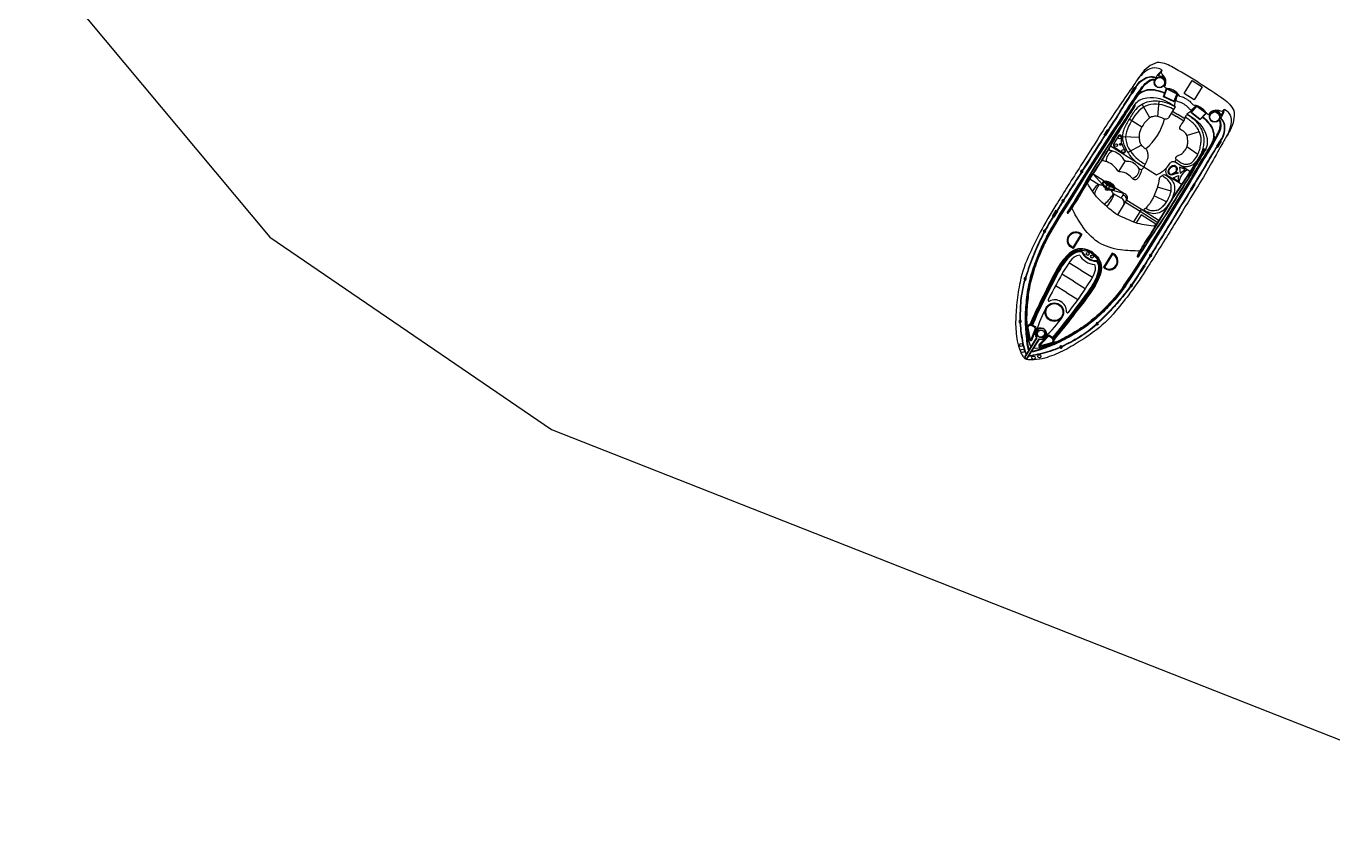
# Model space of a CAD drawing. Header units: metres. Extents: x 283839 to 285909, y 2019455 to 2022422.
# Drawn here: x 285368.6 to 285636, y 2020513.3 to 2020674.9 of the extents above; entities that cross this region are included whole.
import ezdxf

# ---------------------------------------------------------------- set-up
doc = ezdxf.new("R2010")
doc.units = ezdxf.units.M
doc.header["$MEASUREMENT"] = 0
doc.layers.add('village', color=3, linetype='Continuous')

msp = doc.modelspace()

# ---------------------------------------------------------------- linework, layer by layer
at = {"color": 32, "true_color": 0xcd6928}
for p, q in [((285600.62, 2020664.48), (285600.63, 2020664.56)), ((285598.5, 2020656.17), (285596.97, 2020658.94)), ((285600.17, 2020656.45), (285600.44, 2020659.54)), ((285602.91, 2020657.11), (285604, 2020656.43)), ((285603.18, 2020657.55), (285604.27, 2020656.87)), ((285612.72, 2020656.92), (285612.78, 2020656.96)), ((285596.9, 2020654.28), (285594.29, 2020655.88)), ((285605.46, 2020655.51), (285604, 2020656.43)), ((285605.7, 2020655.97), (285604.27, 2020656.87)), ((285596.32, 2020652.15), (285592.92, 2020652.26)), ((285608.63, 2020653.33), (285606.13, 2020652.53)), ((285596.57, 2020646.56), (285590.49, 2020650.36)), ((285596.85, 2020650.54), (285594.04, 2020649.07)), ((285608.34, 2020648.66), (285606.11, 2020650.24)), ((285593.47, 2020647.34), (285592.13, 2020645.2)), ((285589.15, 2020643.2), (285586.9, 2020644.61)), ((285588.87, 2020642.51), (285586.9, 2020644.61)), ((285589.88, 2020642.3), (285589.28, 2020643.07)), ((285590, 2020642.4), (285589.46, 2020643.08)), ((285590.91, 2020642.11), (285589.58, 2020642.94)), ((285590.2, 2020642.1), (285591.13, 2020641.9)), ((285590.24, 2020642.25), (285591.05, 2020642.07)), ((285593.21, 2020640.66), (285590.96, 2020641.31)), ((285593.21, 2020640.66), (285591.33, 2020641.84)), ((285602.87, 2020641.17), (285600.06, 2020641.96)), ((285592.64, 2020639.76), (285593.21, 2020640.66)), ((285601.95, 2020638.95), (285599.4, 2020640.2)), ((285596.53, 2020637.04), (285600.19, 2020634.75)), ((285596.8, 2020637.47), (285600.46, 2020635.19)), ((285584.38, 2020625.02), (285581.98, 2020626.52)), ((285584.38, 2020625.02), (285586.77, 2020623.53)), ((285582.93, 2020622.71), (285580.55, 2020624.2)), ((285582.93, 2020622.71), (285585.31, 2020621.22)), ((285581.48, 2020620.4), (285579.2, 2020621.82)), ((285581.48, 2020620.4), (285583.77, 2020618.97))]:
    msp.add_line(p, q, dxfattribs=at)
for points in [[(285608.38, 2020663.44, 0.01736), (285602.97, 2020666.64, 0.12634), (285600.01, 2020667.49, 0.172899), (285596.73, 2020665.04, 0.013884), (285594.81, 2020662.22, 0.008973), (285592.04, 2020658.22, 0.01509), (285588.96, 2020653.58, -0.002245), (285584.36, 2020646.33, 0.003342), (285579.3, 2020638.26, 0.016984), (285576.08, 2020632.75, 0.024546), (285573.99, 2020628.41, 0.067942), (285571.98, 2020622.57, 0.033948), (285571.33, 2020618.35, 0.022001), (285571.06, 2020614.39, 0.042872), (285571.41, 2020610.51, 0.059514), (285572.05, 2020608.36, 0.046364), (285572.57, 2020607.37, 0.104882), (285573.03, 2020606.87, 0.104882)], [(285601.06, 2020665.84, 0.164393), (285599.97, 2020666.34, 0.188684), (285598.1, 2020665.96, 0.10758), (285595.63, 2020663.48)], [(285608.38, 2020663.44, -0.01736), (285613.63, 2020659.98, -0.12634), (285615.69, 2020657.69, -0.172899), (285614.93, 2020653.67, -0.013884), (285613.23, 2020650.71, -0.008973), (285610.85, 2020646.46, -0.01509), (285608.03, 2020641.66, 0.002245), (285603.53, 2020634.35, -0.003342), (285598.49, 2020626.26, -0.016984), (285594.95, 2020620.95, -0.024546), (285591.97, 2020617.18, -0.067942), (285587.6, 2020612.81, -0.033948), (285584.09, 2020610.37, -0.022001), (285580.65, 2020608.39, -0.042872), (285577.02, 2020607.01, -0.059514), (285574.8, 2020606.64, -0.046364), (285573.68, 2020606.67, -0.104882), (285573.03, 2020606.87, -0.104882)], [(285577.41, 2020631.8), (285578.52, 2020633.78), (285579.86, 2020636.03), (285582.15, 2020639.64), (285585.26, 2020644.62), (285590.34, 2020652.54, 0.002601), (285593.14, 2020656.81, -0.004411), (285595.52, 2020660.44, -0.013009), (285597.27, 2020662.87, -0.113396), (285598.6, 2020663.92, -0.146005), (285599.62, 2020664.08, -1.595219)], [(285577.48, 2020631.77), (285578.59, 2020633.74), (285579.93, 2020635.99), (285582.22, 2020639.6), (285585.32, 2020644.58), (285590.4, 2020652.5, 0.002601), (285593.2, 2020656.77, -0.004411), (285595.58, 2020660.4, -0.013003), (285597.33, 2020662.82, -0.113337), (285598.63, 2020663.85, -0.144821), (285599.59, 2020664, -0.138987)], [(285577.55, 2020631.73), (285578.65, 2020633.7), (285579.99, 2020635.95), (285582.28, 2020639.56), (285585.39, 2020644.53), (285590.46, 2020652.45, 0.002601), (285593.27, 2020656.73, -0.00441), (285595.64, 2020660.36, -0.012997), (285597.39, 2020662.77, -0.113276), (285598.66, 2020663.78, -0.142458), (285599.56, 2020663.93, -0.142458)], [(285592.45, 2020657.56, 0.002942), (285594.52, 2020660.76, -0.002013), (285595.85, 2020662.8, -0.130442), (285597.14, 2020664.03, -0.261246), (285599.77, 2020664.43, -0.209197)], [(285592.52, 2020657.51, 0.002941), (285594.59, 2020660.72, -0.002014), (285595.92, 2020662.76, -0.130992), (285597.18, 2020663.97, -0.261832), (285599.75, 2020664.36, -0.261832)], [(285577.68, 2020631.65), (285578.79, 2020633.63), (285580.13, 2020635.87), (285582.41, 2020639.48), (285585.52, 2020644.45), (285590.59, 2020652.37, 0.002601), (285593.4, 2020656.64, -0.00441), (285595.77, 2020660.27, -0.002867), (285596.14, 2020660.81, -0.002867)], [(285603.68, 2020658.44), (285602.39, 2020659.25, 0.202722), (285597.25, 2020660.05, 0.178768), (285595.2, 2020658.59, -0.010028), (285592.58, 2020654.6, 0.005356), (285588.35, 2020647.95, 0.016605), (285585.06, 2020642.5, -0.018921), (285581.63, 2020636.85, 0.925873), (285581.82, 2020636.68, 0.041202), (285582.54, 2020637.62, 0.024461), (285584.55, 2020640.83, -0.012888), (285588.46, 2020647, 0.019359), (285590.65, 2020650.67, -0.002375), (285593.19, 2020654.91, 0.006386), (285594.88, 2020657.57, 0.013656), (285595.54, 2020658.64, 0.862706), (285595.35, 2020658.79, -0.648089)], [(285601.58, 2020661.16, 0.043334), (285599.85, 2020661.71, 0.18333), (285596.95, 2020661.43, 0.123985), (285595.43, 2020659.91, -0.015377), (285594.53, 2020658.68)], [(285601.6, 2020661.23, 0.043195), (285599.87, 2020661.78, 0.183415), (285596.91, 2020661.5, 0.094511), (285595.66, 2020660.38)], [(285592.45, 2020657.56, -0.006425), (285589.61, 2020653.14, -0.002217), (285585.02, 2020645.9, 0.003368), (285579.89, 2020637.79, 0.024633), (285576.77, 2020632.6, 0.015037), (285575.09, 2020628.98, 0.025439), (285574.24, 2020626.91, 0.013843), (285572.75, 2020622.51, 0.040266), (285572.04, 2020618.22, 0.016729), (285571.94, 2020614.15, 0.029739), (285572.5, 2020610.04, -0.01525), (285573.01, 2020608.16, 0.132389), (285573.16, 2020607.84, 0.028442), (285573.25, 2020607.73, 0.028442)], [(285592.52, 2020657.51, -0.006424), (285589.68, 2020653.1, -0.002217), (285585.09, 2020645.86, 0.003368), (285579.95, 2020637.75, 0.024633), (285576.84, 2020632.57, 0.015038), (285575.16, 2020628.94, 0.025461), (285574.32, 2020626.88, 0.013839), (285572.83, 2020622.49, 0.040238), (285572.11, 2020618.21, 0.016715), (285572.01, 2020614.16, 0.029693), (285572.57, 2020610.06, -0.015234), (285573.08, 2020608.18, 0.134036), (285573.22, 2020607.89, 0.024879), (285573.3, 2020607.8, 0.024879)], [(285595.4, 2020658.74, 0.016488), (285595.26, 2020658.55, -0.010023), (285592.65, 2020654.56, 0.005356), (285588.42, 2020647.91, 0.016607), (285585.13, 2020642.46, -0.018921), (285581.69, 2020636.81, -0.01143), (285581.69, 2020636.8, 0.913283), (285581.77, 2020636.73, 0.041174), (285582.48, 2020637.66, 0.024478), (285584.49, 2020640.87, -0.012889), (285588.4, 2020647.04, 0.019362), (285590.59, 2020650.7, -0.002377), (285593.13, 2020654.95, 0.006391), (285594.81, 2020657.61, 0.013664), (285595.47, 2020658.68, -0.000701), (285595.47, 2020658.68, 0.819976), (285595.4, 2020658.74, 0.819976)], [(285606.06, 2020656.95), (285607.25, 2020656.22, -0.202722), (285610.22, 2020651.96, -0.178768), (285609.8, 2020649.47, 0.010028), (285607.36, 2020645.37, -0.005356), (285603.24, 2020638.65, -0.016605), (285599.78, 2020633.3, 0.018921), (285596.21, 2020627.74, -0.925873), (285595.97, 2020627.84, -0.041202), (285596.5, 2020628.89, -0.024461), (285598.5, 2020632.11, 0.012888), (285602.33, 2020638.33, -0.019359), (285604.67, 2020641.91, 0.002375), (285607.37, 2020646.05, -0.006386), (285609.02, 2020648.73, -0.013656), (285609.7, 2020649.79, -0.862706), (285609.92, 2020649.69, 0.648089)], [(285603.68, 2020658.44), (285603.39, 2020657.9), (285602.42, 2020656.32, -0.448043), (285601.22, 2020656.04, 0.025561), (285600.34, 2020656.4, 0.15676), (285599.24, 2020656.42, 0.144288), (285598.47, 2020656.14, 0.079427), (285597.38, 2020655.04, 0.054179), (285596.53, 2020653.51, 0.127294), (285596.32, 2020652.12, -0.025195), (285596.47, 2020651.18, 0.112656), (285596.85, 2020650.53, 0.061652), (285597.56, 2020649.92, -0.222278), (285597.99, 2020649.29, -0.049109), (285598.1, 2020648.56, -0.09997), (285598.04, 2020647.77, -0.045992), (285597.56, 2020646.7), (285597.26, 2020646.16)], [(285613.74, 2020657.91, -0.164393), (285614.68, 2020657.15, -0.188684), (285615.15, 2020655.31, -0.10758), (285614.01, 2020652)], [(285593.4, 2020621.82), (285594.69, 2020623.69), (285596.12, 2020625.88), (285598.36, 2020629.51), (285601.47, 2020634.49), (285606.36, 2020642.52, -0.002601), (285608.97, 2020646.91, 0.00441), (285611.19, 2020650.64, 0.012997), (285612.6, 2020653.27, 0.113276), (285612.95, 2020654.85, 0.142458), (285612.69, 2020655.73, 0.142458)], [(285593.46, 2020621.78), (285594.75, 2020623.64), (285596.18, 2020625.84), (285598.42, 2020629.47), (285601.53, 2020634.45), (285606.43, 2020642.48, -0.002601), (285609.04, 2020646.87, 0.004411), (285611.26, 2020650.6, 0.013003), (285612.67, 2020653.24, 0.113337), (285613.03, 2020654.86, 0.144821), (285612.74, 2020655.78, 0.138987)], [(285593.52, 2020621.74), (285594.81, 2020623.6), (285596.25, 2020625.79), (285598.49, 2020629.43), (285601.6, 2020634.41), (285606.49, 2020642.44, -0.002601), (285609.1, 2020646.83, 0.004411), (285611.33, 2020650.57, 0.013009), (285612.74, 2020653.2, 0.113396), (285613.1, 2020654.86, 0.146005), (285612.8, 2020655.84, 1.595219)], [(285609.31, 2020656.33, -0.043334), (285610.56, 2020655.02, -0.18333), (285611.58, 2020652.28, -0.123985), (285610.88, 2020650.25, 0.015377), (285610.17, 2020648.91)], [(285609.37, 2020656.38, -0.043195), (285610.62, 2020655.07, -0.183415), (285611.66, 2020652.28, -0.094511), (285611.21, 2020650.67)], [(285610.01, 2020646.58, -0.002941), (285611.98, 2020649.85, 0.002014), (285613.23, 2020651.94, 0.130992), (285613.77, 2020653.61, 0.261832), (285612.99, 2020656.08, 0.261832)], [(285610.07, 2020646.54, -0.002942), (285612.05, 2020649.81, 0.002013), (285613.29, 2020651.9, 0.130442), (285613.84, 2020653.6, 0.261246), (285613.04, 2020656.14, 0.209197)], [(285597.26, 2020646.16, -0.291269), (285596.79, 2020645.54, -0.299867), (285596.33, 2020645.75, 0.273478), (285593.85, 2020647.24, -0.28657), (285593.19, 2020647.63, 0.198759), (285590.77, 2020649.38, -0.45148), (285590.22, 2020649.89, -1.463971)], [(285593.27, 2020621.91), (285594.56, 2020623.77), (285595.99, 2020625.96), (285598.23, 2020629.59), (285601.34, 2020634.57), (285606.23, 2020642.6, -0.002601), (285608.84, 2020646.99, 0.00441), (285611.06, 2020650.72, 0.002867), (285611.38, 2020651.29, 0.002867)], [(285609.85, 2020649.71, -0.016488), (285609.74, 2020649.51, 0.010023), (285607.29, 2020645.4, -0.005356), (285603.17, 2020638.69, -0.016607), (285599.72, 2020633.34, 0.018921), (285596.14, 2020627.77, 0.01143), (285596.14, 2020627.77, -0.913283), (285596.04, 2020627.81, -0.041174), (285596.56, 2020628.86, -0.024478), (285598.57, 2020632.07, 0.012889), (285602.4, 2020638.29, -0.019362), (285604.73, 2020641.86, 0.002377), (285607.44, 2020646.01, -0.006391), (285609.08, 2020648.69, -0.013664), (285609.76, 2020649.75, 0.000701), (285609.76, 2020649.75, -0.819976), (285609.85, 2020649.71, -0.819976)], [(285610.07, 2020646.54, 0.006425), (285607.35, 2020642.05, 0.002217), (285602.86, 2020634.76, -0.003368), (285597.82, 2020626.59, -0.024633), (285594.52, 2020621.51, -0.015037), (285592, 2020618.41, -0.025439), (285590.51, 2020616.74, -0.013843), (285587.21, 2020613.48, -0.040266), (285583.67, 2020610.95, -0.016729), (285580.06, 2020609.08, -0.029739), (285576.12, 2020607.78, 0.01525), (285574.2, 2020607.41, -0.132389), (285573.85, 2020607.41, -0.028442), (285573.71, 2020607.45, -0.028442)], [(285610.01, 2020646.59, 0.006424), (285607.28, 2020642.09, 0.002217), (285602.79, 2020634.8, -0.003368), (285597.75, 2020626.63, -0.024633), (285594.46, 2020621.56, -0.015038), (285591.94, 2020618.46, -0.025461), (285590.46, 2020616.8, -0.013839), (285587.16, 2020613.53, -0.040238), (285583.63, 2020611.02, -0.016715), (285580.03, 2020609.15, -0.029693), (285576.1, 2020607.86, 0.015234), (285574.19, 2020607.49, -0.134036), (285573.87, 2020607.49, -0.024879), (285573.75, 2020607.52, -0.024879)], [(285596.8, 2020645.55, -0.164009), (285595.8, 2020643.55, -0.407559), (285595.04, 2020643.68, 0.20466), (285592.52, 2020645.1, -0.28657), (285591.85, 2020645.49, 0.198759), (285589.43, 2020647.24, -0.45148), (285588.88, 2020647.75, -1.463971)], [(285597.26, 2020646.16), (285599.91, 2020644.51, 0.158322), (285602.58, 2020646.8, -0.417676), (285603.7, 2020647.13), (285606.81, 2020645.18)], [(285605.06, 2020642.49), (285602.28, 2020644.22, -0.406088), (285602.17, 2020646.21)], [(285591.56, 2020636.52, -0.033687), (285587.93, 2020639.64, -0.051879), (285585.76, 2020642.81, -1.92312)], [(285591.96, 2020636.34), (285593.13, 2020638.22, 0.462925), (285592.64, 2020639.76), (285591.07, 2020640.61)], [(285593.13, 2020638.22), (285593.64, 2020639.04, 0.545737), (285593.02, 2020640.36, 0.282905)], [(285593.64, 2020639.04), (285593.83, 2020639.33, 0.516839), (285593.21, 2020640.66, 0.282905)], [(285587.92, 2020630.7, -0.096403), (285584.59, 2020634.18, -0.040538), (285582.59, 2020637.69, -1.92312)], [(285591.56, 2020636.52, 0.033687), (285595.95, 2020634.63, 0.051879), (285599.75, 2020634.06, 1.92312)], [(285577.41, 2020631.8, 0.031596), (285575.85, 2020628.63, 0.004928), (285575, 2020626.44, 0.02844), (285573.82, 2020622.51, 0.042875), (285573.21, 2020618.43, 0.035347), (285573.03, 2020614.32, 0.024093), (285573.32, 2020610.51, 0.079837), (285573.74, 2020608.51)], [(285577.48, 2020631.77, 0.031592), (285575.93, 2020628.6, 0.004926), (285575.07, 2020626.41, 0.028436), (285573.9, 2020622.49, 0.042895), (285573.28, 2020618.43, 0.035363), (285573.1, 2020614.32, 0.024111), (285573.4, 2020610.52, 0.077658), (285573.79, 2020608.59, 0.077658)], [(285577.54, 2020631.73, 0.031588), (285576, 2020628.57, 0.004924), (285575.14, 2020626.38, 0.028433), (285573.97, 2020622.48, 0.042917), (285573.36, 2020618.42, 0.035379), (285573.18, 2020614.33, 0.02413), (285573.47, 2020610.52, 0.075408), (285573.84, 2020608.67, 0.075408)], [(285577.68, 2020631.65, 0.031581), (285576.14, 2020628.51, 0.00492), (285575.29, 2020626.33, 0.028426), (285574.12, 2020622.44, 0.042959), (285573.51, 2020618.41, 0.035411), (285573.33, 2020614.33, 0.028829), (285573.58, 2020611.14, 0.092336), (285574.22, 2020609.28, 0.080328)], [(285584.62, 2020632.33), (285582.83, 2020629.46, -0.483063), (285581.91, 2020631.99, -0.50024), (285584.62, 2020632.33, -0.418424)], [(285587.92, 2020630.7, 0.096403), (285592.51, 2020629.24, 0.040538), (285596.54, 2020628.98, 1.92312)], [(285590.83, 2020628.45), (285589.04, 2020625.58, 0.483063), (285591.72, 2020625.86, 0.50024), (285590.83, 2020628.45, 0.418424)], [(285593.52, 2020621.74, -0.031596), (285591.35, 2020618.95, -0.004928), (285589.76, 2020617.22, -0.02844), (285586.74, 2020614.44, -0.042875), (285583.35, 2020612.1, -0.035347), (285579.73, 2020610.13, -0.024093), (285576.18, 2020608.72, -0.079837), (285574.19, 2020608.22)], [(285593.46, 2020621.78, -0.031592), (285591.29, 2020619, -0.004926), (285589.7, 2020617.27, -0.028436), (285586.69, 2020614.5, -0.042895), (285583.31, 2020612.16, -0.035363), (285579.7, 2020610.2, -0.024111), (285576.15, 2020608.8, -0.077658), (285574.24, 2020608.3, -0.077658)], [(285593.39, 2020621.82, -0.031588), (285591.24, 2020619.05, -0.004924), (285589.65, 2020617.32, -0.028433), (285586.64, 2020614.56, -0.042917), (285583.27, 2020612.23, -0.035379), (285579.67, 2020610.27, -0.02413), (285576.12, 2020608.87, -0.075408), (285574.3, 2020608.38, -0.075408)], [(285593.27, 2020621.91, -0.031581), (285591.12, 2020619.15, -0.00492), (285589.53, 2020617.43, -0.028426), (285586.55, 2020614.68, -0.042959), (285583.19, 2020612.36, -0.035411), (285579.6, 2020610.41, -0.028829), (285576.63, 2020609.23, -0.092336), (285574.68, 2020609, -0.080328)], [(285574.38, 2020613.83), (285574.93, 2020613.54, -0.382221), (285575.22, 2020612.94), (285574.37, 2020610.71, -0.786544), (285573.94, 2020610.66), (285573.44, 2020613.19, -0.616464), (285574.38, 2020613.83, -3.844907)], [(285578.7, 2020611.13), (285578.2, 2020611.5, 0.382221), (285577.52, 2020611.5), (285575.89, 2020609.75, 0.786544), (285576.03, 2020609.35), (285578.53, 2020610.01, 0.616464), (285578.7, 2020611.13, 3.844907)]]:
    msp.add_lwpolyline(points, format="xyb", dxfattribs=at)
for points in [[(285594.81, 2020661.2), (285594.69, 2020661.28), (285595.44, 2020662.47), (285595.58, 2020662.39)], [(285595.65, 2020662.34), (285595.69, 2020662.32), (285594.94, 2020661.12), (285594.87, 2020661.16)], [(285589.25, 2020652.57), (285589.17, 2020652.62), (285589.91, 2020653.81), (285590.01, 2020653.74)], [(285590.08, 2020653.7), (285590.14, 2020653.66), (285589.4, 2020652.48), (285589.32, 2020652.53)], [(285612.98, 2020651.52), (285612.93, 2020651.54), (285612.18, 2020650.34), (285612.25, 2020650.3)], [(285612.32, 2020650.26), (285612.44, 2020650.19), (285613.19, 2020651.39), (285613.04, 2020651.48)], [(285588.07, 2020642.46), (285586.27, 2020643.62)], [(285607.65, 2020642.72), (285607.59, 2020642.76), (285606.85, 2020641.57), (285606.93, 2020641.52)], [(285606.99, 2020641.48), (285607.08, 2020641.43), (285607.82, 2020642.62), (285607.72, 2020642.68)], [(285593.56, 2020638.9), (285596.53, 2020637.04)], [(285593.83, 2020639.33), (285596.8, 2020637.47), (285595.2, 2020634.9)], [(285578.69, 2020635.93), (285578.58, 2020636), (285579.35, 2020637.24), (285579.47, 2020637.17)], [(285579.54, 2020637.13), (285579.63, 2020637.07), (285578.85, 2020635.83), (285578.76, 2020635.89)], [(285599.55, 2020634.07), (285599.76, 2020634.41), (285596.72, 2020636.31), (285595.72, 2020634.71)], [(285597.37, 2020625.98), (285597.29, 2020626.04), (285596.51, 2020624.8), (285596.61, 2020624.74)], [(285596.67, 2020624.7), (285596.78, 2020624.63), (285597.56, 2020625.87), (285597.44, 2020625.94)], [(285572.93, 2020607.21), (285575.43, 2020611.22)], [(285575.41, 2020611.18), (285572.93, 2020607.21)], [(285573.38, 2020606.92), (285575.89, 2020610.93)], [(285575.87, 2020610.9), (285573.38, 2020606.92)]]:
    msp.add_lwpolyline(points, dxfattribs=at)
for points in [[(285609.22, 2020662.5), (285607.58, 2020659.87), (285605.53, 2020661.15), (285607.17, 2020663.78)], [(285604.14, 2020661.13), (285603.49, 2020659.45), (285601.34, 2020660.49), (285601.95, 2020662.21)], [(285604.05, 2020661.09), (285603.45, 2020659.56), (285601.44, 2020660.53), (285602, 2020662.11)], [(285608.16, 2020658.62), (285606.94, 2020657.29), (285608.82, 2020655.82), (285610.1, 2020657.12)], [(285608.17, 2020658.51), (285607.05, 2020657.3), (285608.81, 2020655.92), (285609.98, 2020657.12)], [(285604.42, 2020644.35), (285604.22, 2020643.15), (285603.28, 2020643.92)], [(285604.73, 2020644.85), (285605.73, 2020645.56), (285604.62, 2020646.07)]]:
    msp.add_lwpolyline(points, close=True, dxfattribs=at)
for points in [[(285592.97, 2020649, 0.917705), (285593.39, 2020649.68, -0.209704), (285592.75, 2020652.21, 0.850912), (285592.13, 2020652.48), (285591.15, 2020650.92, 0.435659), (285591.3, 2020650.19)], [(285584.43, 2020632.3), (285582.77, 2020629.65, -0.460147), (285582.04, 2020631.91, -0.47706)], [(285590.9, 2020628.26), (285589.24, 2020625.61, 0.460147), (285591.59, 2020625.94, 0.47706)], [(285574.29, 2020613.66), (285574.85, 2020613.37, -0.383069), (285575.04, 2020613), (285574.18, 2020610.74, -0.853636), (285574.13, 2020610.72), (285573.63, 2020613.22, -0.613527)], [(285578.58, 2020610.98), (285578.08, 2020611.35, 0.383069), (285577.66, 2020611.36), (285576.01, 2020609.6, 0.853636), (285576.01, 2020609.54), (285578.47, 2020610.19, 0.613527)]]:
    msp.add_lwpolyline(points, format="xyb", close=True, dxfattribs=at)
for centre, radius in [((285600.51, 2020663.4), 1.09), ((285600.51, 2020663.4), 1.01), ((285611.79, 2020656.35), 1.09), ((285611.79, 2020656.35), 1.01), ((285592.35, 2020652.16), 0.304), ((285591.6, 2020650.57), 0.304), ((285592.5, 2020650.74), 0.197), ((285593.11, 2020649.38), 0.304), ((285604.11, 2020644.89), 0.163), ((285585.82, 2020628.33), 0.305), ((285586.71, 2020627.78), 0.305), ((285578.99, 2020616.41), 1.9), ((285578.99, 2020616.41), 1.9), ((285578.99, 2020616.41), 1.74), ((285578.99, 2020616.41), 1.74), ((285576.17, 2020612.03), 0.771), ((285576.29, 2020611.95), 0.771), ((285572.19, 2020609.68), 0.313), ((285572.48, 2020608.48), 0.349), ((285574.72, 2020607.08), 0.349), ((285575.93, 2020607.35), 0.313)]:
    msp.add_circle(centre, radius, dxfattribs=at)
for centre, radius, start, end in [((285602.91, 2020662.84), 3.52, 121.6683, 162.0039), ((285603.44, 2020663.25), 3.52, 132.6417, 155.8742), ((285600.51, 2020663.4), 1.32, 317.3254, 102.227), ((285600.51, 2020663.4), 1.17, 317.3254, 84.2753), ((285611.79, 2020656.35), 1.32, 13.7722, 158.6738), ((285611.79, 2020656.35), 1.17, 31.7239, 158.6738), ((285610.24, 2020658.26), 3.52, 313.9953, 354.3309), ((285610.37, 2020658.92), 3.52, 320.125, 343.3575), ((285590.65, 2020658.54), 11.17, 308.8991, 346.3717), ((285591.81, 2020647.32), 2.24, 114.6241, 182.7715), ((285584.6, 2020645.2), 0.237, 64.0949, 230.5974), ((285584.6, 2020645.2), 0.237, 249.2216, 45.4707), ((285594.17, 2020645.84), 2.24, 291.1996, 355.4038), ((285607.6, 2020642.71), 3.12, 115.4682, 177.3556), ((285587.96, 2020638.91), 3.55, 73.4338, 88.1896), ((285587.96, 2020638.91), 3.55, 62.9021, 69.2414), ((285589.73, 2020641.7), 0.347, 158.8019, 317.1475), ((285590.49, 2020641.24), 1.24, 151.6149, 151.8842), ((285590.49, 2020641.24), 1.24, 116.4042, 144.0443), ((285590.08, 2020642.26), 0.166, 327.9996, 147.9996), ((285588.98, 2020642.18), 1.24, 324.115, 324.3844), ((285588.98, 2020642.18), 1.24, 333.6021, 359.595), ((285587.96, 2020638.91), 3.55, 47.9487, 52.1886), ((285587.96, 2020638.91), 3.55, 28.6246, 41.9756), ((285580.77, 2020639.17), 0.237, 62.8704, 232.9695), ((285580.77, 2020639.17), 0.237, 251.6297, 44.2102), ((285576.98, 2020632.94), 0.237, 66.2735, 236.68), ((285576.98, 2020632.94), 0.237, 255.3389, 47.6146), ((285586.74, 2020629.36), 2.89, 207.1237, 243.7261), ((285586.78, 2020629.48), 2.3, 198.9614, 246.7111), ((285586.78, 2020629.48), 2.15, 195.504, 246.7111), ((285598.67, 2020627.99), 0.237, 71.789, 224.3695), ((285598.67, 2020627.99), 0.237, 243.0297, 53.1288), ((285587.23, 2020629.05), 2.89, 232.2731, 268.8755), ((285587.33, 2020629.14), 2.3, 229.2881, 277.0378), ((285587.33, 2020629.14), 2.15, 229.2881, 280.4952), ((285573.01, 2020623.24), 0.237, 78.2881, 246.3838), ((285573.01, 2020623.24), 0.237, 265.0188, 59.653), ((285594.73, 2020621.84), 0.237, 68.3846, 220.6603), ((285594.73, 2020621.84), 0.237, 239.3192, 49.7258), ((285594.76, 2020607.22), 20.14, 149.6014, 164.6722), ((285577.89, 2020618.84), 0.202, 152.3373, 298.805), ((285579.06, 2020616.65), 2.28, 56.2593, 118.0604), ((285579.18, 2020616.58), 2.28, 357.9388, 59.74), ((285571.99, 2020614.51), 0.237, 102.6271, 257.7692), ((285571.99, 2020614.51), 0.237, 276.4069, 83.9894), ((285563.82, 2020626.55), 20.14, 311.327, 326.3978), ((285581.66, 2020616.48), 0.202, 177.1942, 323.662), ((285587.76, 2020614.02), 0.237, 56.3462, 210.9804), ((285587.76, 2020614.02), 0.237, 229.6155, 37.7111), ((285576.17, 2020612.03), 1.13, 255.6661, 228.1156), ((285576.29, 2020611.95), 1.13, 247.8836, 220.3331), ((285580.35, 2020609.28), 0.237, 32.0098, 199.5923), ((285580.35, 2020609.28), 0.237, 218.23, 13.3721), ((285573.35, 2020607.38), 0.456, 201.907, 274.0922), ((285573.35, 2020607.38), 0.456, 201.907, 274.0922)]:
    msp.add_arc(centre, radius, start, end, dxfattribs=at)
for centre, major_axis, ratio in [((285603.19, 2020645.44), (-0.616, -0.894), 0.758117), ((285590.08, 2020642.26), (-1.2, 0.75), 0.533092)]:
    msp.add_ellipse(centre, major_axis=major_axis, ratio=ratio, dxfattribs=at)
for start_param, end_param in [(4.712389, 5.232342), (0.830012, 1.576846)]:
    msp.add_ellipse((285589.56, 2020641.53), major_axis=(-2.2, -3.51), ratio=0.425319, start_param=start_param, end_param=end_param, dxfattribs=at)
for points in [[(285601.82, 2020663.62), (285601.72, 2020664.1), (285601.27, 2020664.83), (285600.96, 2020665.19), (285600.94, 2020665.56), (285601.06, 2020665.84)], [(285606.17, 2020659.91), (285605.61, 2020660.22), (285605.2, 2020660.36), (285604.66, 2020660.55), (285604.36, 2020660.94), (285603.62, 2020661.65), (285602.62, 2020662.09), (285602.04, 2020662.18), (285601.71, 2020662.33), (285601.32, 2020662.66)], [(285603.68, 2020658.44), (285602.09, 2020659.18), (285600.08, 2020659.57), (285598.4, 2020659.47), (285596.6, 2020658.71), (285595.39, 2020657.57), (285594.18, 2020655.68), (285593.12, 2020653.56), (285592.96, 2020651.67), (285593.68, 2020649.7), (285594.66, 2020648.19), (285596.06, 2020646.88), (285597.26, 2020646.16)], [(285603.68, 2020658.44), (285603.65, 2020659.07), (285603.83, 2020659.78), (285604.31, 2020661.02)], [(285606.17, 2020659.91), (285606.7, 2020659.54), (285607.01, 2020659.23), (285607.41, 2020658.83), (285607.9, 2020658.73), (285608.86, 2020658.38), (285609.69, 2020657.67), (285610.03, 2020657.19), (285610.3, 2020656.96), (285610.78, 2020656.75)], [(285606.06, 2020656.95), (285606.53, 2020657.27), (285607.09, 2020657.74), (285607.99, 2020658.72)], [(285611.42, 2020657.62), (285611.89, 2020657.75), (285612.75, 2020657.66), (285613.2, 2020657.54), (285613.55, 2020657.68), (285613.74, 2020657.91)], [(285603.92, 2020647.57), (285603.83, 2020647.96), (285604.17, 2020648.38), (285604.8, 2020648.67), (285605.39, 2020649.13), (285606.01, 2020650.01), (285606.26, 2020650.75), (285606.25, 2020651.8), (285606.12, 2020652.56), (285605.53, 2020653.31), (285604.99, 2020653.67), (285604.65, 2020653.95), (285604.69, 2020654.31), (285605.06, 2020654.94), (285605.78, 2020656.17), (285606.11, 2020656.8), (285606.81, 2020656.43), (285607.95, 2020655.45), (285608.64, 2020654.52), (285609.26, 2020653.36), (285609.55, 2020652.02), (285609.51, 2020650.8), (285609.28, 2020649.67), (285608.89, 2020648.59), (285608.27, 2020647.56), (285607.45, 2020646.66), (285606.84, 2020646.33), (285606.17, 2020646.16), (285605.16, 2020646.25), (285604.63, 2020646.55), (285603.99, 2020646.94), (285603.71, 2020647.26), (285603.92, 2020647.57), (285604.25, 2020647.43), (285604.93, 2020646.98), (285605.58, 2020646.71), (285606.32, 2020646.7), (285606.94, 2020646.91), (285607.51, 2020647.43), (285608.31, 2020648.59), (285608.72, 2020649.71), (285608.95, 2020650.8), (285609.02, 2020651.74), (285608.93, 2020652.41), (285608.68, 2020653.23), (285608.2, 2020654.12), (285607.74, 2020654.71), (285607.13, 2020655.31), (285606.58, 2020655.74), (285606.17, 2020656.04), (285605.88, 2020656.28), (285605.9, 2020656.51)], [(285598.15, 2020637.39), (285597.89, 2020637.53), (285597.53, 2020637.66), (285597.36, 2020637.35), (285597.84, 2020636.96), (285598.99, 2020636.58), (285600.46, 2020636.74), (285601.74, 2020637.71), (285602.66, 2020638.86), (285603.38, 2020640.47), (285603.55, 2020642.17), (285603.15, 2020643.2), (285602.13, 2020644.21), (285601.57, 2020644.51), (285601.27, 2020644.51), (285601.22, 2020644.18), (285601.49, 2020643.98), (285602.37, 2020643.27), (285602.8, 2020642.53), (285602.91, 2020641.63), (285602.78, 2020640.76), (285602.37, 2020639.74), (285601.86, 2020638.82), (285601.22, 2020638.1), (285600.44, 2020637.46), (285599.47, 2020637.21), (285598.47, 2020637.27), (285598.15, 2020637.39)], [(285601.2, 2020644.33), (285600.83, 2020644.18), (285600.53, 2020643.88), (285600.37, 2020643.15), (285600.24, 2020642.55), (285599.95, 2020641.64), (285599.43, 2020640.28), (285599.09, 2020639.6), (285598.69, 2020638.91), (285598.33, 2020638.41), (285597.95, 2020637.99), (285597.72, 2020637.63)]]:
    msp.add_spline(points, degree=3, dxfattribs=at)
for points, knots in [([(285605.56, 2020658.93), (285605.38, 2020659.04), (285605.07, 2020659.23), (285604.56, 2020659.42), (285604.07, 2020659.47), (285603.9, 2020659.73), (285603.84, 2020659.82)], [0, 0, 0, 0, 0.00840925, 0.01405459, 0.02148076, 0.02583256, 0.02583256, 0.02583256, 0.02583256]), ([(285603.39, 2020657.9), (285601.84, 2020658.71), (285600.26, 2020659.16), (285597.2, 2020658.66), (285596.01, 2020657.56), (285594.25, 2020654.63), (285593.32, 2020653.1), (285593.85, 2020650.18), (285594.85, 2020648.61), (285596.54, 2020647.27), (285597.03, 2020647), (285597.56, 2020646.7)], [0, 0, 0, 0, 0.0684102, 0.0684102, 0.1368204, 0.1368204, 0.2052306, 0.2052306, 0.2736407, 0.2736407, 0.2974604, 0.2974604, 0.2974604, 0.2974604]), ([(285605.56, 2020658.93), (285605.74, 2020658.81), (285606.05, 2020658.62), (285606.44, 2020658.24), (285606.7, 2020657.83), (285607.01, 2020657.79), (285607.12, 2020657.77)], [0, 0, 0, 0, 0.00840925, 0.01405459, 0.02148076, 0.02583256, 0.02583256, 0.02583256, 0.02583256]), ([(285602.66, 2020644.67), (285602.95, 2020644.47), (285603.57, 2020644.71), (285604.08, 2020645.7), (285603.9, 2020646.23), (285603.13, 2020646.35), (285602.54, 2020645.89), (285602.38, 2020645.07), (285602.48, 2020644.8), (285602.66, 2020644.67)], [0, 0, 0, 0, 1.743273, 1.743273, 3.486547, 3.486547, 5.22982, 5.22982, 6.283185, 6.283185, 6.283185, 6.283185]), ([(285589.01, 2020642.93), (285588.93, 2020642.79), (285588.98, 2020642.51), (285589.73, 2020641.62), (285590.86, 2020641.32), (285591.34, 2020641.76), (285590.89, 2020642.57), (285589.59, 2020643.16), (285589.12, 2020643.1), (285589.01, 2020642.93)], [0, 0, 0, 0, 1.031451, 1.031451, 2.992455, 2.992455, 4.95346, 4.95346, 6.283185, 6.283185, 6.283185, 6.283185]), ([(285586.7, 2020628.75), (285585.53, 2020629.35), (285584.11, 2020629.68), (285581.75, 2020628.37), (285580.87, 2020627.28), (285578.69, 2020623.99), (285577.71, 2020621.65), (285575.63, 2020617.55), (285574.82, 2020615.77), (285573.99, 2020613.9)], [0, 0, 0, 0, 0.0462196, 0.0462196, 0.0924392, 0.0924392, 0.1947325, 0.1947325, 0.2709084, 0.2709084, 0.2709084, 0.2709084]), ([(285586.67, 2020628.68), (285585.46, 2020629.3), (285584.01, 2020629.58), (285581.64, 2020628.17), (285580.78, 2020627.03), (285578.63, 2020623.7), (285577.63, 2020621.35), (285575.62, 2020617.36), (285574.86, 2020615.67), (285574.08, 2020613.91)], [0, 0, 0, 0, 0.0480884, 0.0480884, 0.0961768, 0.0961768, 0.1985377, 0.1985377, 0.2704106, 0.2704106, 0.2704106, 0.2704106]), ([(285586.56, 2020628.47), (285585.33, 2020629.11), (285583.91, 2020629.32), (285581.59, 2020627.8), (285580.76, 2020626.6), (285578.63, 2020623.18), (285577.58, 2020620.78), (285575.67, 2020616.9), (285574.98, 2020615.38), (285574.31, 2020613.86)], [0, 0, 0, 0, 0.0508337, 0.0508337, 0.1016674, 0.1016674, 0.2060328, 0.2060328, 0.2709084, 0.2709084, 0.2709084, 0.2709084]), ([(285584.71, 2020628.91), (285584.42, 2020628.94), (285583.18, 2020628.94), (285580.68, 2020626.78), (285578.73, 2020622.66), (285576.32, 2020618.2), (285574.94, 2020615.1), (285574.38, 2020613.83)], [0.0234044, 0.0234044, 0.0234044, 0.0234044, 0.0350942, 0.0739111, 0.138251, 0.2165713, 0.2709084, 0.2709084, 0.2709084, 0.2709084]), ([(285584.6, 2020628.73), (285584.06, 2020628.78), (285583.55, 2020628.7), (285582.05, 2020627.88), (285581.19, 2020626.81), (285579.89, 2020624.79), (285579.38, 2020623.71), (285577.74, 2020620.48), (285576.58, 2020618.32), (285575.21, 2020615.34), (285574.86, 2020614.56), (285574.52, 2020613.77)], [0.0248254, 0.0248254, 0.0248254, 0.0248254, 0.0474598, 0.0474598, 0.0949196, 0.0949196, 0.1423794, 0.1423794, 0.237299, 0.237299, 0.2709084, 0.2709084, 0.2709084, 0.2709084]), ([(285584.17, 2020628.04), (285582.57, 2020628), (285581.52, 2020625.76), (285580.2, 2020623.68), (285578.68, 2020620.83), (285577.71, 2020618.93)], [0.0313661, 0.0313661, 0.0313661, 0.0313661, 0.1084744, 0.1084744, 0.1920729, 0.1920729, 0.1920729, 0.1920729]), ([(285586.52, 2020628.5), (285587.63, 2020627.67), (285588.44, 2020626.49), (285588.09, 2020623.73), (285587.37, 2020622.46), (285585.24, 2020619.05), (285583.54, 2020617.06), (285580.89, 2020613.63), (285579.83, 2020612.35), (285578.76, 2020611.08)], [0, 0, 0, 0, 0.0508337, 0.0508337, 0.1016674, 0.1016674, 0.2060328, 0.2060328, 0.2709084, 0.2709084, 0.2709084, 0.2709084]), ([(285586.66, 2020628.68), (285587.74, 2020627.87), (285588.63, 2020626.69), (285588.4, 2020623.94), (285587.75, 2020622.67), (285585.71, 2020619.29), (285584.03, 2020617.35), (285581.32, 2020613.8), (285580.14, 2020612.37), (285578.9, 2020610.89)], [0, 0, 0, 0, 0.0480884, 0.0480884, 0.0961768, 0.0961768, 0.1985377, 0.1985377, 0.2704106, 0.2704106, 0.2704106, 0.2704106]), ([(285586.7, 2020628.75), (285587.76, 2020627.96), (285588.68, 2020626.82), (285588.54, 2020624.13), (285587.93, 2020622.86), (285585.94, 2020619.47), (285584.26, 2020617.55), (285581.5, 2020613.89), (285580.25, 2020612.37), (285578.93, 2020610.81)], [0, 0, 0, 0, 0.0462196, 0.0462196, 0.0924392, 0.0924392, 0.1947325, 0.1947325, 0.2709084, 0.2709084, 0.2709084, 0.2709084]), ([(285587.61, 2020626.85), (285587.88, 2020626.39), (285588.05, 2020625.89), (285587.96, 2020624.19), (285587.38, 2020622.95), (285586.13, 2020620.88), (285585.38, 2020619.96), (285583.2, 2020617.07), (285581.77, 2020615.08), (285579.69, 2020612.54), (285579.14, 2020611.89), (285578.58, 2020611.23)], [0.0248254, 0.0248254, 0.0248254, 0.0248254, 0.0474598, 0.0474598, 0.0949196, 0.0949196, 0.1423794, 0.1423794, 0.237299, 0.237299, 0.2709084, 0.2709084, 0.2709084, 0.2709084]), ([(285587.72, 2020627.03), (285587.88, 2020626.78), (285588.42, 2020625.66), (285587.58, 2020622.47), (285584.73, 2020618.92), (285581.78, 2020614.79), (285579.59, 2020612.19), (285578.7, 2020611.13)], [0.0234044, 0.0234044, 0.0234044, 0.0234044, 0.0350942, 0.0739111, 0.138251, 0.2165713, 0.2709084, 0.2709084, 0.2709084, 0.2709084]), ([(285587.18, 2020626.16), (285587.85, 2020624.71), (285586.28, 2020622.78), (285585, 2020620.68), (285583.1, 2020618.06), (285581.82, 2020616.36)], [0.0313661, 0.0313661, 0.0313661, 0.0313661, 0.1084744, 0.1084744, 0.1920729, 0.1920729, 0.1920729, 0.1920729])]:
    msp.add_open_spline(points, degree=3, knots=knots, dxfattribs=at)
for points in [[(285586.8, 2020641.12), (285587.1, 2020641.62), (285587.48, 2020642.11), (285587.94, 2020642.57)], [(285589.74, 2020637.98), (285590.32, 2020638.66), (285590.85, 2020639.51), (285591.2, 2020640.53)]]:
    msp.add_open_spline(points, degree=3, dxfattribs=at)
at = {"layer": 'village', "color": 3}
for p, q in [((285368.64, 2020691.41), (285418.52, 2020631.75)), ((285418.52, 2020631.75), (285476.09, 2020592.4)), ((285476.09, 2020592.4), (285676.94, 2020513.33))]:
    msp.add_line(p, q, dxfattribs=at)

doc.saveas('drawing.dxf')
